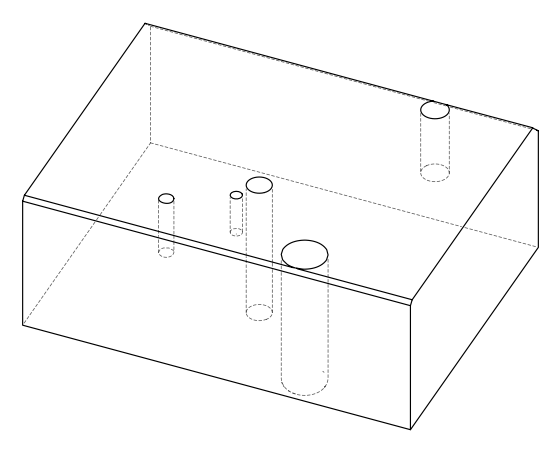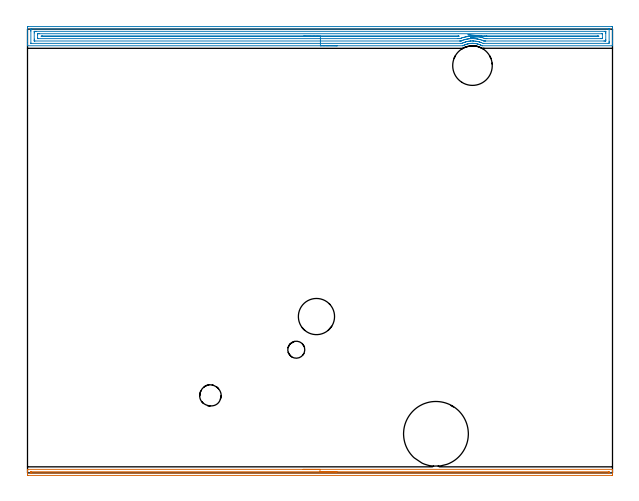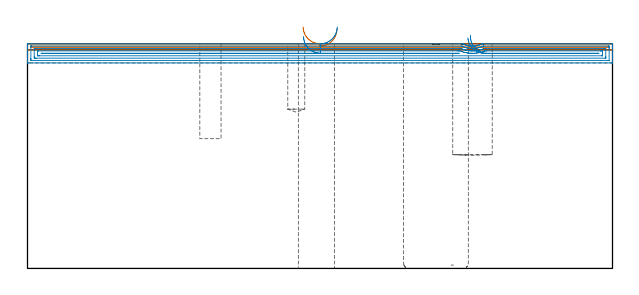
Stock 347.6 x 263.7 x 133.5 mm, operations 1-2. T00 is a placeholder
(PLAN: 12 operations, 9 tool changes, 36.2 min)
(1 AREA_MILL | FG_CHAMFER_SURFACE | UGT0205_001 | 5.71 min | 2259 mm3)
(2 AREA_MILL_1 | FG_CHAMFER_SURFACE_1 | UGT0205_001 | 14.09 min | 22592 mm3)
(3 MILL_THROUGH_HOLE_FROM_SOLID_MATERIAL | STEP1HOLE | NXT0201_007 | Circular | 13.17 min | 154866 mm3)
(4 MILL_BLIND_HOLE_FROM_SOLID_MATERIAL | STEP1POCKET | UGT0201_128 | Spiral | 0.9 min | 7034 mm3)
(5 SPOT_DRILL | STEP1HOLE_1 | NXT0321_9005460120000 | 0.05 min | 181 mm3)
(6 SPOT_DRILL_1 | STEP1POCKET_1 | NXT0321_9005460120000 | 0.03 min | 5 mm3)
(7 DRILL_BLIND_HOLE_INTO_CENTER | STEP1HOLE_1 | UGT0301_180 | 0.04 min | 139 mm3)
(8 GUN_DRILL_THROUGH_HOLE | STEP1HOLE_1 | UGT0307_001 | 0.6 min | 2441 mm3)
(9 SPADE_DRILL_TO_ENLARGE_THROUGH_HOLE | STEP1HOLE_1 | UGT0306_004 | 0.56 min | 16312 mm3)
(10 DRILL_TO_ENLARGE_THROUGH_HOLE | STEP1HOLE_1 | UGT0301_052 | 0.58 min | 29362 mm3)
(11 DRILL_BLIND_HOLE_INTO_CENTER_1 | STEP1POCKET_1 | NXT0301_072 | 0.17 min | 3139 mm3)
(12 INDEXABLE_INSERT_DRILL_BLIND_HOLE_FROM_SOLID | STEP1POCKET_2 | NXT0302_018 | 0.27 min | 28601 mm3)
(TOOL UGT0205_001 | Chamfer Mill 20 x 3 x 45 deg. | D20 FL50 Z2)
(TOOL NXT0201_007 | ENDMILL 25mm [R216.25-25050GCK54P 1620] | D25 R3 FL54 Z5)
(TOOL UGT0201_128 | Carbide End Mill 10.0 | D10 FL15 Z4)
(TOOL NXT0321_9005460120000 | NC Spot Drill, 142deg, 12mm, Carbide, Uncoated | D12 PA142 FL30 Z2)
(TOOL UGT0301_180 | Twist Drill 5.7 mm | D5.7 PA118 FL55 Z2)
(TOOL UGT0307_001 | Gun Drill 5 mm | D5 PA130 FL24 Z1)
(TOOL UGT0306_004 | Spade Drill 13.5mm | D13.5 PA132 FL10 Z2)
(TOOL UGT0301_052 | Twist Drill 21.5 mm | D21.5 PA118 FL150 Z2)
(TOOL NXT0301_072 | Carbide Drill 10.1mm [860.1-1010-051A1-MM 2214] | D10.1 PA140 FL71 Z2)
(TOOL NXT0302_018 | Index. Insert Drill 23.5mm [880-D2350L25-03] | D23.5 PA176 FL71 Z2)
(OP 1 AREA_MILL)
G17 G21 G94 G90
T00 M6
G54
G17 G0 G90 X163.8 Y2.1 S1061 M3
G43 Z143.5 H0
G94 G1 X163.838 Z142.628 F250.
X163.952 Z141.763
X164.141 Z140.912
X164.403 Z140.08
X164.737 Z139.274
X165.14 Z138.5
X165.608 Z137.764
X166.14 Z137.072
X166.729 Z136.429
X167.372 Z135.84
X168.064 Z135.308
X168.8 Z134.84
X169.574 Z134.437
X170.38 Z134.103
X171.212 Z133.841
X172.064 Z133.652
X172.928 Z133.538
X173.8 Z133.5
X347.437
X347.591 Y2.097 Z133.488
X347.593 Y2.088 Z133.479
X347.6 Y1.753 Z133.152
Y1.387 Z132.786
Y0.742 Z132.136
Y-0.464 Z130.933
X347.596 Y-1.025 Z130.369
X347.591 Y-1.49 Z129.905
X347.465 Y-1.494 Z129.902
X346.991 Y-1.5 Z129.9
X0.609
X0.135 Y-1.494 Z129.902
X0.009 Y-1.49 Z129.905
X0. Y-1.025 Z130.369
Y-0.464 Z130.933
Y-0.142 Z131.255
Y0.419 Z131.815
Y0.742 Z132.136
Y1.753 Z133.152
X0.007 Y2.088 Z133.479
X0.009 Y2.097 Z133.488
X0.163 Y2.1 Z133.5
X173.8
Y0.686 Z132.086
X345.205
X345.262 Y0.685 Z132.085
X345.586 Y0.679 Z132.079
X345.591 Y0.575 Z131.975
X345.597 Y0.354 Z131.754
X345.592 Y0.105 Z131.505
X345.585 Y-0.079 Z131.321
X345.092 Y-0.086 Z131.314
X2.395 Y-0.085 Z131.315
X2.338
X2.014 Y-0.079 Z131.321
X2.009 Y0.025 Z131.425
X2.002 Y0.247 Z131.647
X2.006 Y0.587 Z131.987
X2.01 Y0.66 Z132.06
X2.014 Y0.68 Z132.08
X2.02 Y0.682 Z132.082
X2.069 Y0.684 Z132.084
X2.172 Y0.685 Z132.085
X2.376 Y0.686 Z132.086
X173.8
X174.672 Z132.124
X175.536 Z132.238
X176.388 Z132.427
X177.22 Z132.689
X178.026 Z133.023
X178.8 Z133.426
X179.536 Z133.894
X180.228 Z134.425
X180.871 Z135.015
X181.46 Z135.658
X181.992 Z136.35
X182.46 Z137.086
X182.863 Z137.86
X183.197 Z138.666
X183.459 Z139.498
X183.648 Z140.349
X183.762 Z141.214
X183.8 Z142.086
G0 Z143.5
M5
M2
(OP 2 AREA_MILL_1)
G17 G21 G94 G90
T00 M6
G54
G17 G0 G90 X184.041 Y253.8 S1061 M3
G43 Z143.5 H0
G94 G1 X184.003 Z142.628 F250.
X183.889 Z141.763
X183.701 Z140.912
X183.438 Z140.08
X183.104 Z139.274
X182.702 Z138.5
X182.233 Z137.764
X181.702 Z137.072
X181.112 Z136.429
X180.469 Z135.84
X179.777 Z135.308
X179.041 Z134.84
X178.267 Z134.437
X177.461 Z134.103
X176.629 Z133.841
X175.778 Z133.652
X174.913 Z133.538
X174.041 Z133.5
X0.163
X0.01 Y253.806 Z133.493
X0. Y254.109 Z133.19
Y254.46 Z132.839
Y255.103 Z132.192
Y256.303 Z130.993
Y256.862 Z130.432
Y264.497 Z122.8
X0.004 Y264.777 Z122.521
X0.01 Y265.192 Z122.106
X0.184 Y265.195 Z122.103
X0.609 Y265.2 Z122.1
X346.991
X347.459 Y265.195 Z122.103
X347.59 Y265.192 Z122.106
X347.6 Y265.056 Z122.242
Y256.862 Z130.432
Y256.303 Z130.993
Y255.982 Z131.314
Y255.424 Z131.872
Y255.103 Z132.192
X347.599 Y254.108 Z133.191
X347.59 Y253.806 Z133.493
X347.437 Y253.8 Z133.5
X270.215
X270.061 Y253.805 Z133.49
X269.907 Y253.875 Z133.425
X269.504 Y254.076 Z133.224
X269.406 Y254.121 Z133.178
X269.323 Y254.158 Z133.138
X269.184 Y254.223 Z133.075
X269.054 Y254.284 Z133.015
X268.787 Y254.396 Z132.903
X268.518 Y254.502 Z132.797
X268.16 Y254.626 Z132.673
X267.984 Y254.681 Z132.618
X267.714 Y254.766 Z132.534
X267.553 Y254.81 Z132.49
X267.265 Y254.889 Z132.411
X266.819 Y254.992 Z132.308
X266.371 Y255.077 Z132.222
X266.201 Y255.103 Z132.197
X265.924 Y255.144 Z132.155
X265.476 Y255.194 Z132.104
X265.029 Y255.225 Z132.068
X264.911 Y255.232 Z132.065
X264.657 Y255.241 Z132.051
X264.582 Y255.244 Z132.047
X264.467 Y255.243 Z132.044
X264.382
X264.311
X264.19 Y255.245 Z132.048
X263.915 Y255.233 Z132.065
X263.759 Y255.224 Z132.069
X263.688 Y255.221 Z132.073
X263.277 Y255.19 Z132.108
X263.24 Y255.187 Z132.111
X263.074 Y255.167 Z132.131
X262.793 Y255.134 Z132.165
X262.345 Y255.063 Z132.237
X262.188 Y255.032 Z132.268
X261.899 Y254.975 Z132.325
X261.451 Y254.867 Z132.432
X261.25 Y254.81 Z132.489
X261.004 Y254.739 Z132.559
X260.282 Y254.502 Z132.797
X260.098 Y254.429 Z132.869
X260.053 Y254.41 Z132.888
X259.8 Y254.302 Z132.995
X259.705 Y254.263 Z133.037
X259.661 Y254.244 Z133.055
X259.616 Y254.223 Z133.076
X259.503 Y254.169 Z133.126
X259.395 Y254.121 Z133.178
X259.28 Y254.068 Z133.231
X259.216 Y254.038 Z133.261
X258.981 Y253.92 Z133.379
X258.869 Y253.864 Z133.435
X258.738 Y253.805 Z133.49
X258.61 Y253.8 Z133.5
X174.041
Y255.214 Z132.086
X2.395 Y255.215 Z132.085
X2.281
X2.035 Y255.22 Z132.08
X2.012 Y255.221 Z132.079
X2.008 Y255.238 Z132.062
X2.003 Y255.268 Z132.032
X2.001 Y255.298 Z132.002
X2. Y262.527 Z124.773
X2.002 Y263.018 Z124.282
X2.004 Y263.402 Z123.898
X2.015 Y263.779 Z123.521
X2.395 Y263.784 Z123.516
X2.509 Y263.785 Z123.515
X345.205
X345.319
X345.565 Y263.78 Z123.52
X345.588 Y263.779 Z123.521
X345.592 Y263.762 Z123.538
X345.597 Y263.732 Z123.568
X345.599 Y263.702 Z123.598
X345.6 Y256.473 Z130.827
X345.598 Y255.982 Z131.318
X345.596 Y255.597 Z131.703
X345.585 Y255.221 Z132.079
X345.205 Y255.216 Z132.084
X345.091 Y255.215 Z132.085
X271.108
X270.994
X270.8 Y255.219 Z132.081
X270.706 Y255.221 Z132.079
X269.632 Y255.677 Z131.623
X269.323 Y255.791 Z131.509
X268.76 Y255.982 Z131.318
X268.43 Y256.082 Z131.218
X268.288 Y256.122 Z131.178
X267.537 Y256.306 Z130.994
X267.122 Y256.392 Z130.908
X266.644 Y256.475 Z130.825
X266.064 Y256.554 Z130.746
X265.752 Y256.589 Z130.711
X265.086 Y256.638 Z130.662
X264.863 Y256.653 Z130.647
X264.794 Y256.656 Z130.644
X264.758 Y256.657 Z130.643
X264.651
X263.966 Y256.648 Z130.652
X263.321 Y256.617 Z130.683
X263.309
X263.074 Y256.592 Z130.708
X262.517 Y256.531 Z130.769
X262.359 Y256.51 Z130.79
X262.181 Y256.482 Z130.818
X261.75 Y256.407 Z130.893
X261.288 Y256.314 Z130.986
X261.017 Y256.249 Z131.051
X260.395 Y256.088 Z131.212
X260.312 Y256.064 Z131.236
X260.043 Y255.982 Z131.318
X259.557 Y255.822 Z131.478
X259.503 Y255.802 Z131.498
X258.995 Y255.603 Z131.697
X258.61 Y255.441 Z131.859
X258.37 Y255.339 Z131.961
X258.103 Y255.223 Z132.077
X257.717 Y255.216 Z132.084
X257.603 Y255.215 Z132.085
X174.041 Y255.214 Z132.086
Y256.628 Z130.672
X4.417 Y256.629 Z130.671
X4.18 Y256.63 Z130.67
X4.102 Y256.631 Z130.669
X4.04 Y256.635 Z130.665
X4.01 Y256.639 Z130.661
X4.008 Y256.684 Z130.616
X4.003 Y256.862 Z130.438
X4. Y257.039 Z130.261
Y257.741 Z129.559
Y261.436 Z125.864
X4.003 Y262.138 Z125.162
X4.006 Y262.31 Z124.99
X4.012 Y262.364 Z124.936
X4.063 Y262.367 Z124.933
X4.18 Y262.369 Z124.931
X4.837 Y262.371 Z124.929
X5.073
X343.183
X343.42 Y262.37 Z124.93
X343.498 Y262.368 Z124.932
X343.56 Y262.365 Z124.935
X343.59 Y262.361 Z124.939
X343.592 Y262.316 Z124.984
X343.597 Y262.138 Z125.162
X343.6 Y261.961 Z125.339
Y261.259 Z126.041
Y257.564 Z129.736
X343.597 Y256.862 Z130.438
X343.594 Y256.689 Z130.611
X343.588 Y256.635 Z130.665
X343.537 Y256.633 Z130.667
X343.42 Y256.631 Z130.669
X342.763 Y256.629 Z130.671
X342.527 Y256.628 Z130.672
X272.237 Y256.629 Z130.671
X272.001 Y256.63 Z130.67
X271.338 Y256.635 Z130.665
X271.285 Y256.64 Z130.66
X271.21 Y256.668 Z130.632
X271.108 Y256.708 Z130.592
X270.729 Y256.862 Z130.438
X270.215 Y257.056 Z130.244
X269.911 Y257.162 Z130.138
X269.323 Y257.347 Z129.953
X268.64 Y257.534 Z129.766
X268.43 Y257.584 Z129.716
X267.75 Y257.741 Z129.559
X267.537 Y257.782 Z129.518
X267.487 Y257.791 Z129.509
X267.023 Y257.864 Z129.436
X266.644 Y257.917 Z129.383
X266.439 Y257.943 Z129.357
X265.752 Y258.01 Z129.29
X265.458 Y258.031 Z129.269
X264.859 Y258.063 Z129.237
X264.527 Y258.068 Z129.232
X263.966 Y258.062 Z129.238
X263.654 Y258.049 Z129.251
X263.074 Y258.014 Z129.286
X262.817 Y257.994 Z129.306
X262.181 Y257.923 Z129.377
X262.018 Y257.902 Z129.398
X261.288 Y257.788 Z129.512
X261.247 Y257.781 Z129.519
X261.04 Y257.741 Z129.559
X260.514 Y257.624 Z129.676
X260.395 Y257.596 Z129.704
X259.809 Y257.439 Z129.861
X259.503 Y257.353 Z129.947
X259.125 Y257.234 Z130.066
X258.61 Y257.063 Z130.237
X258.459 Y257.01 Z130.29
X258.067 Y256.862 Z130.438
X257.82 Y256.761 Z130.539
X257.717 Y256.718 Z130.582
X257.546 Y256.65 Z130.65
X257.509 Y256.637 Z130.663
X257.47 Y256.634 Z130.666
X257.389 Y256.631 Z130.669
X257.061 Y256.629 Z130.671
X256.824 Y256.628 Z130.672
X174.041
Y258.043 Z129.257
X6.552
X6.129 Y258.047 Z129.253
X6.039 Y258.05 Z129.25
X6.01 Y258.054 Z129.246
X6.007 Y258.098 Z129.202
X6.004 Y258.196 Z129.104
X6. Y258.587 Z128.713
Y260.346 Z126.954
Y260.379 Z126.921
X6.006 Y260.802 Z126.498
X6.01 Y260.907 Z126.393
X6.015 Y260.95 Z126.35
X6.077 Y260.952 Z126.348
X6.274 Y260.955 Z126.345
X6.859 Y260.957 Z126.343
X7.165
X341.048 Y260.956 Z126.344
X341.471 Y260.952 Z126.348
X341.561 Y260.95 Z126.35
X341.59 Y260.945 Z126.355
X341.593 Y260.902 Z126.398
X341.596 Y260.804 Z126.496
X341.6 Y260.413 Z126.887
Y258.654 Z128.646
Y258.62 Z128.68
X341.594 Y258.198 Z129.102
X341.59 Y258.093 Z129.207
X341.585 Y258.049 Z129.251
X341.523 Y258.048 Z129.252
X341.326 Y258.045 Z129.255
X340.741 Y258.043 Z129.257
X340.435
X272.894
X272.586 Y258.044 Z129.256
X272.001 Y258.048 Z129.252
X271.85 Y258.05 Z129.25
X271.592 Y258.144 Z129.156
X271.108 Y258.322 Z128.978
X270.216 Y258.62 Z128.68
X269.323 Y258.859 Z128.441
X268.998 Y258.941 Z128.359
X268.43 Y259.066 Z128.234
X267.867 Y259.175 Z128.125
X267.537 Y259.231 Z128.069
X266.813 Y259.334 Z127.966
X266.644 Y259.352 Z127.948
X265.822 Y259.431 Z127.869
X265.752 Y259.436 Z127.864
X264.876 Y259.484 Z127.816
X264.859
X263.983 Y259.483 Z127.817
X263.966
X263.132 Y259.442 Z127.858
X263.074 Y259.438 Z127.862
X262.311 Y259.371 Z127.929
X262.181 Y259.357 Z127.943
X261.52 Y259.272 Z128.028
X261.288 Y259.235 Z128.065
X260.755 Y259.146 Z128.154
X260.395 Y259.074 Z128.226
X260.017 Y258.993 Z128.307
X259.503 Y258.868 Z128.432
X259.303 Y258.817 Z128.483
X258.587 Y258.62 Z128.68
X257.937 Y258.404 Z128.896
X257.717 Y258.329 Z128.971
X256.967 Y258.056 Z129.244
X256.824 Y258.05 Z129.25
X256.515 Y258.046 Z129.254
X255.932 Y258.043 Z129.257
X255.625
X174.041
Y259.457 Z127.843
X8.687 Y259.458
X8.644 Y259.459 Z127.841
X8.099 Y259.5 Z127.8
X8.602 Y259.541 Z127.759
X8.644 Y259.542 Z127.758
X255.889
X255.932 Y259.54 Z127.76
X256.458 Y259.5 Z127.8
X255.973 Y259.459 Z127.841
X255.932 Y259.458 Z127.842
X174.041 Y259.457 Z127.843
X173.17 Z127.881
X172.305 Z127.995
X171.453 Z128.184
X170.621 Z128.446
X169.815 Z128.78
X169.041 Z129.183
X168.305 Z129.652
X167.613 Z130.183
X166.97 Z130.772
X166.381 Z131.415
X165.85 Z132.107
X165.381 Z132.843
X164.978 Z133.617
X164.644 Z134.423
X164.382 Z135.255
X164.193 Z136.107
X164.079 Z136.972
X164.041 Z137.843
G0 Z143.5
X263.225 Y258.754
Z138.579
G1 X263.192 Y258.752 Z137.707
X263.235 Y258.755 Z136.836
X263.354 Y258.765 Z135.972
X263.547 Y258.781 Z135.121
X263.814 Y258.802 Z134.291
X264.151 Y258.83 Z133.487
X264.557 Y258.863 Z132.715
X265.029 Y258.902 Z131.982
X265.562 Y258.945 Z131.293
X266.154 Y258.994 Z130.654
X266.798 Y259.046 Z130.068
X267.491 Y259.103 Z129.541
X268.227 Y259.163 Z129.077
X269.001 Y259.226 Z128.679
X269.806 Y259.292 Z128.35
X270.637 Y259.36 Z128.092
X271.487 Y259.429 Z127.909
X272.35 Y259.5 Z127.8
X272.852 Y259.541 Z127.759
X272.894 Y259.542 Z127.758
X338.913
X338.956 Y259.541 Z127.759
X339.501 Y259.5 Z127.8
X338.998 Y259.459 Z127.841
X338.956 Y259.458 Z127.842
X272.937
X272.894 Y259.459 Z127.841
X272.35 Y259.5 Z127.8
X271.48 Y259.565 Z127.773
X270.612 Y259.63 Z127.823
X269.751 Y259.694 Z127.948
X268.904 Y259.757 Z128.148
X268.078 Y259.819 Z128.421
X267.278 Y259.878 Z128.765
X266.512 Y259.935 Z129.178
X265.784 Y259.99 Z129.656
X265.101 Y260.041 Z130.196
X264.467 Y260.088 Z130.794
X263.888 Y260.131 Z131.445
X263.367 Y260.17 Z132.144
X262.91 Y260.204 Z132.886
X262.518 Y260.233 Z133.665
X262.195 Y260.258 Z134.475
X261.945 Y260.276 Z135.31
X261.767 Y260.289 Z136.164
X261.665 Y260.297 Z137.031
G0 Z143.5
M5
M2
